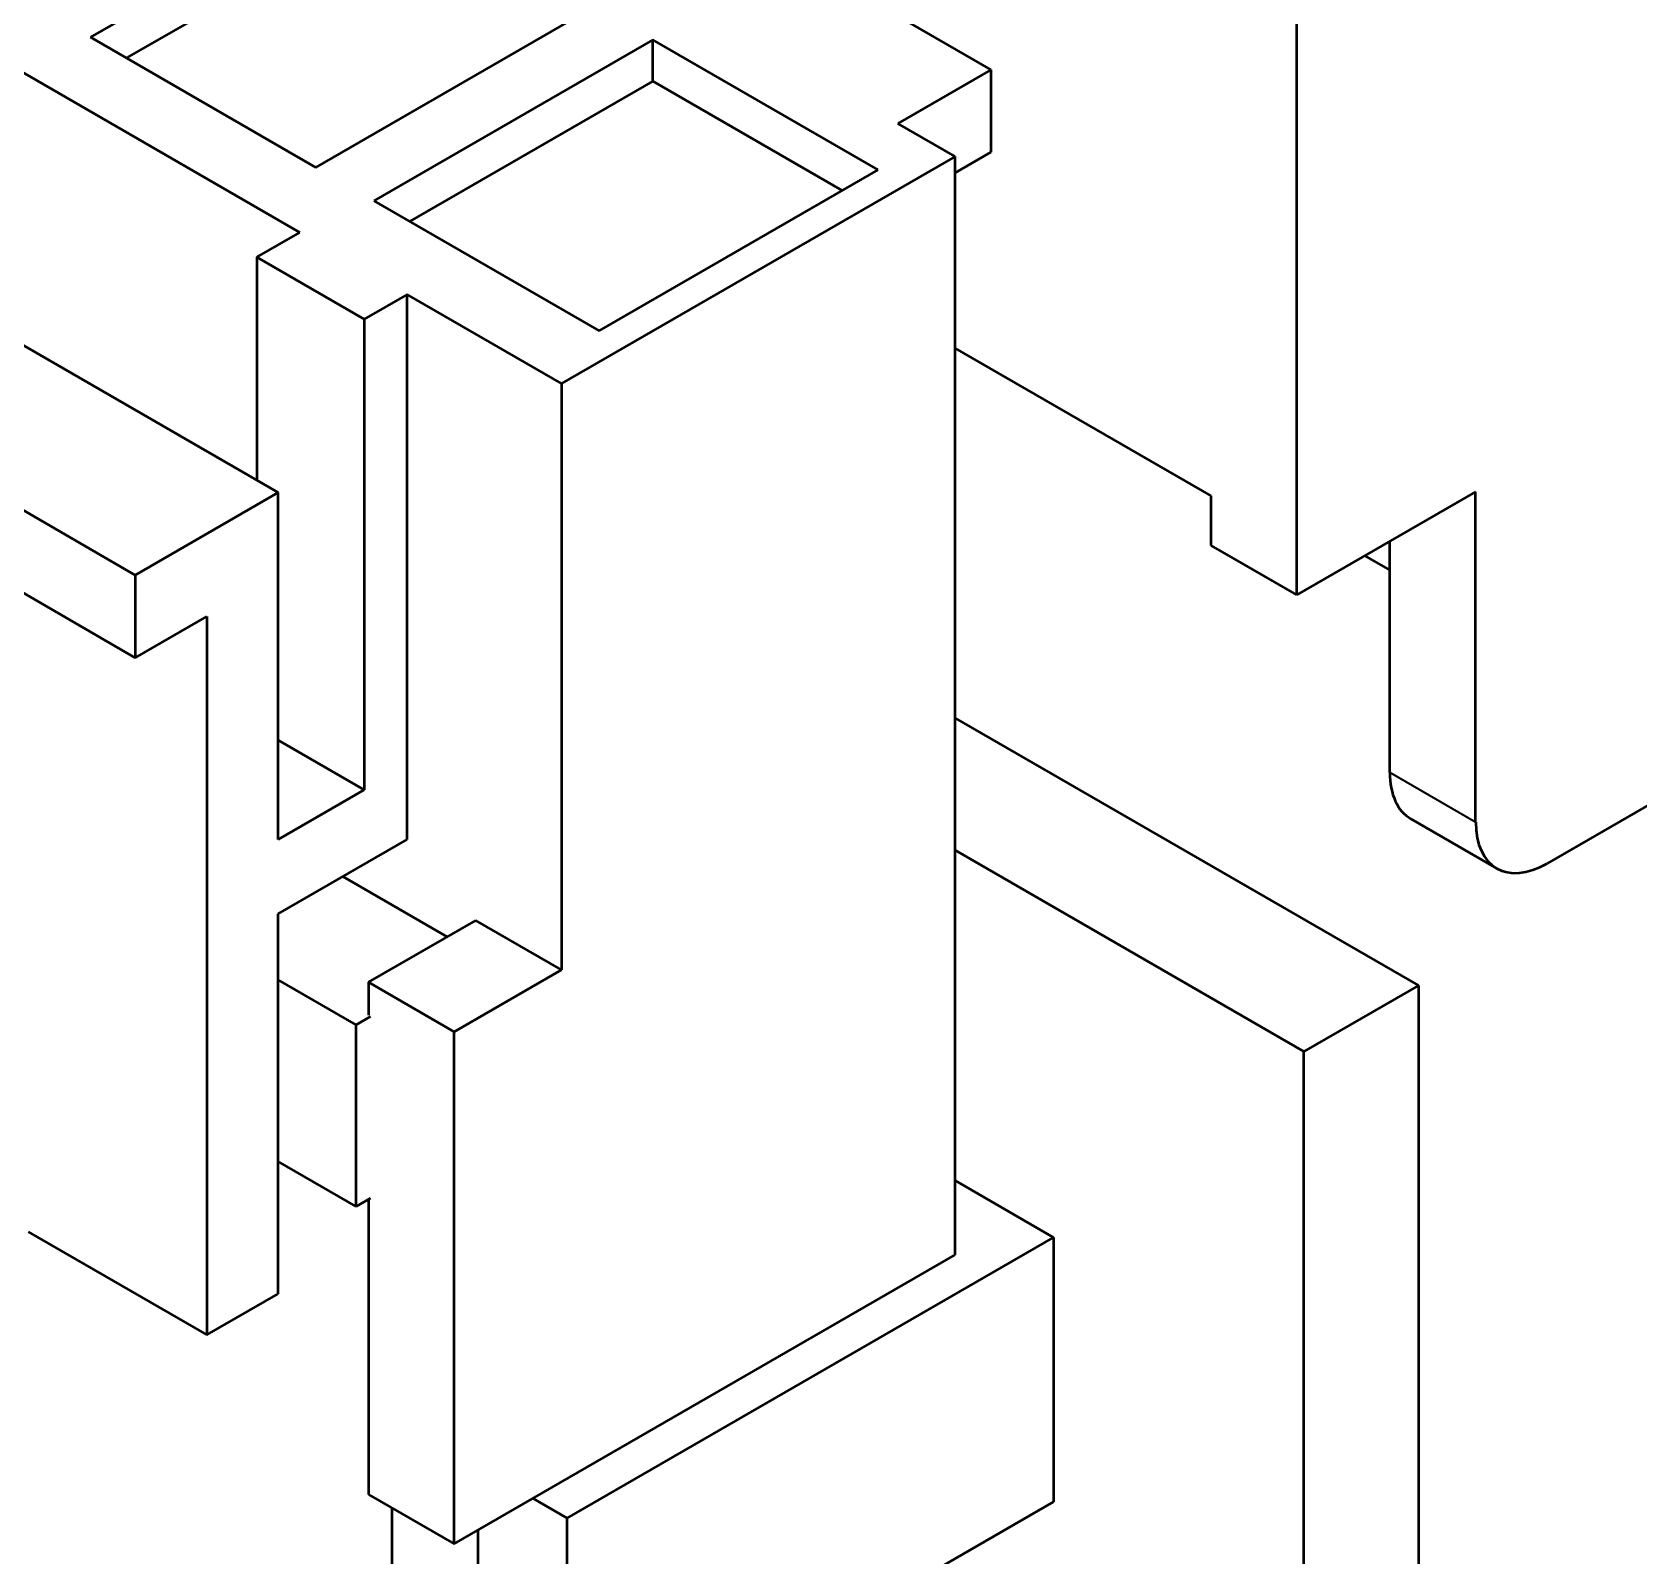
# Model space of a CAD drawing. Header units: millimetres. Extents: x 3118 to 4801, y 919 to 1849.
# Drawn here: x 4013.39 to 4029.27, y 1641.12 to 1656.18 of the extents above; entities that cross this region are included whole.
import ezdxf

# ---------------------------------------------------------------- set-up
doc = ezdxf.new("R2010")
doc.units = ezdxf.units.MM
doc.header["$LTSCALE"] = 1.8
doc.layers.add('외형선(ISO)', color=7, linetype='Continuous', lineweight=50)
doc.layers.add('좁은 외형선(ISO)', color=7, linetype='Continuous', lineweight=35)

msp = doc.modelspace()

# ---------------------------------------------------------------- linework, layer by layer
at = {"layer": '외형선(ISO)'}
for p, q in [((4015.64, 1659.985), (4022.866, 1655.813)), ((4025.893, 1650.62), (4025.893, 1657.968)), ((4016.725, 1657.725), (4013.967, 1656.133)), ((4016.725, 1657.317), (4014.321, 1655.929)), ((4016.195, 1654.847), (4018.952, 1656.439)), ((4013.967, 1656.133), (4016.195, 1654.847)), ((4016.036, 1654.204), (4012.854, 1656.041)), ((4019.525, 1656.109), (4016.767, 1654.517)), ((4021.753, 1654.823), (4019.525, 1656.109)), ((4019.525, 1655.701), (4019.525, 1656.109)), ((4022.866, 1655.813), (4021.947, 1655.282)), ((4022.866, 1655.813), (4022.866, 1654.996)), ((4019.525, 1655.701), (4017.121, 1654.312)), ((4021.399, 1654.619), (4019.525, 1655.701)), ((4022.513, 1654.955), (4021.947, 1655.282)), ((4022.513, 1654.955), (4018.624, 1652.71)), ((4022.866, 1654.996), (4022.513, 1654.792)), ((4022.513, 1644.096), (4022.513, 1654.955)), ((4018.995, 1653.231), (4021.753, 1654.823)), ((4015.823, 1651.632), (4010.52, 1654.694)), ((4016.767, 1654.517), (4018.995, 1653.231)), ((4015.611, 1653.959), (4016.036, 1654.204)), ((4016.672, 1653.347), (4015.611, 1653.959)), ((4015.611, 1653.959), (4015.611, 1651.755)), ((4014.409, 1650.816), (4009.106, 1653.878)), ((4017.096, 1653.592), (4016.672, 1653.347)), ((4017.096, 1648.203), (4017.096, 1653.592)), ((4018.624, 1652.71), (4017.096, 1653.592)), ((4016.672, 1653.347), (4016.672, 1648.693)), ((4014.409, 1649.999), (4009.106, 1653.061)), ((4025.044, 1651.6), (4022.513, 1653.061)), ((4018.624, 1652.71), (4018.624, 1646.913)), ((4015.823, 1651.632), (4014.409, 1650.816)), ((4015.823, 1648.203), (4015.823, 1651.632)), ((4025.044, 1651.11), (4025.044, 1651.6)), ((4027.66, 1651.64), (4025.893, 1650.62)), ((4027.66, 1648.375), (4027.66, 1651.64)), ((4025.893, 1650.62), (4025.044, 1651.11)), ((4026.812, 1648.864), (4026.812, 1651.151)), ((4026.564, 1651.008), (4026.812, 1650.865)), ((4014.409, 1650.816), (4014.409, 1649.999)), ((4032.648, 1650.437), (4028.368, 1647.966)), ((4014.409, 1649.999), (4015.116, 1650.408)), ((4015.116, 1650.408), (4015.116, 1643.304)), ((4022.513, 1649.403), (4027.095, 1646.758)), ((4016.672, 1648.693), (4015.823, 1649.183)), ((4016.672, 1648.693), (4015.823, 1648.203)), ((4027.868, 1647.917), (4027.019, 1648.407)), ((4015.823, 1647.468), (4017.096, 1648.203)), ((4025.963, 1646.105), (4022.513, 1648.097)), ((4017.492, 1647.24), (4016.46, 1647.836)), ((4015.823, 1643.712), (4015.823, 1647.468)), ((4016.714, 1646.791), (4017.775, 1647.403)), ((4018.624, 1646.913), (4017.775, 1647.403)), ((4016.594, 1646.37), (4015.823, 1646.815)), ((4017.563, 1646.301), (4016.714, 1646.791)), ((4016.714, 1646.791), (4016.714, 1646.464)), ((4017.563, 1646.301), (4018.624, 1646.913)), ((4027.095, 1646.758), (4025.963, 1646.105)), ((4027.095, 1646.758), (4027.095, 1633.204)), ((4016.594, 1646.37), (4016.736, 1646.452)), ((4016.594, 1644.574), (4016.594, 1646.37)), ((4017.563, 1641.238), (4017.563, 1646.301)), ((4025.963, 1632.551), (4025.963, 1646.105)), ((4016.594, 1644.574), (4015.823, 1645.019)), ((4023.488, 1644.268), (4022.513, 1644.831)), ((4016.736, 1644.655), (4016.594, 1644.574)), ((4016.714, 1644.643), (4016.714, 1641.728)), ((4013.349, 1644.325), (4015.116, 1643.304)), ((4018.68, 1641.491), (4023.488, 1644.268)), ((4023.488, 1644.268), (4023.488, 1641.655)), ((4017.563, 1641.238), (4022.513, 1644.096)), ((4015.116, 1643.304), (4015.823, 1643.712)), ((4016.714, 1641.728), (4017.563, 1641.238)), ((4018.68, 1641.491), (4018.341, 1641.687)), ((4016.948, 1638.899), (4016.948, 1641.594)), ((4023.488, 1641.655), (4018.68, 1638.879)), ((4017.796, 1641.373), (4017.796, 1639.389)), ((4018.68, 1638.879), (4018.68, 1641.491))]:
    msp.add_line(p, q, dxfattribs=at)
for centre, end_param in [((4027.519, 1649.273), 6.283185), ((4028.368, 1648.783), 7.068583)]:
    msp.add_ellipse(centre, major_axis=(-0.5, -0.866), ratio=0.57735, start_param=5.497787, end_param=end_param, dxfattribs=at)
at = {"layer": '좁은 외형선(ISO)'}
msp.add_line((4027.66, 1648.375), (4026.812, 1648.864), dxfattribs=at)

doc.saveas('drawing.dxf')
